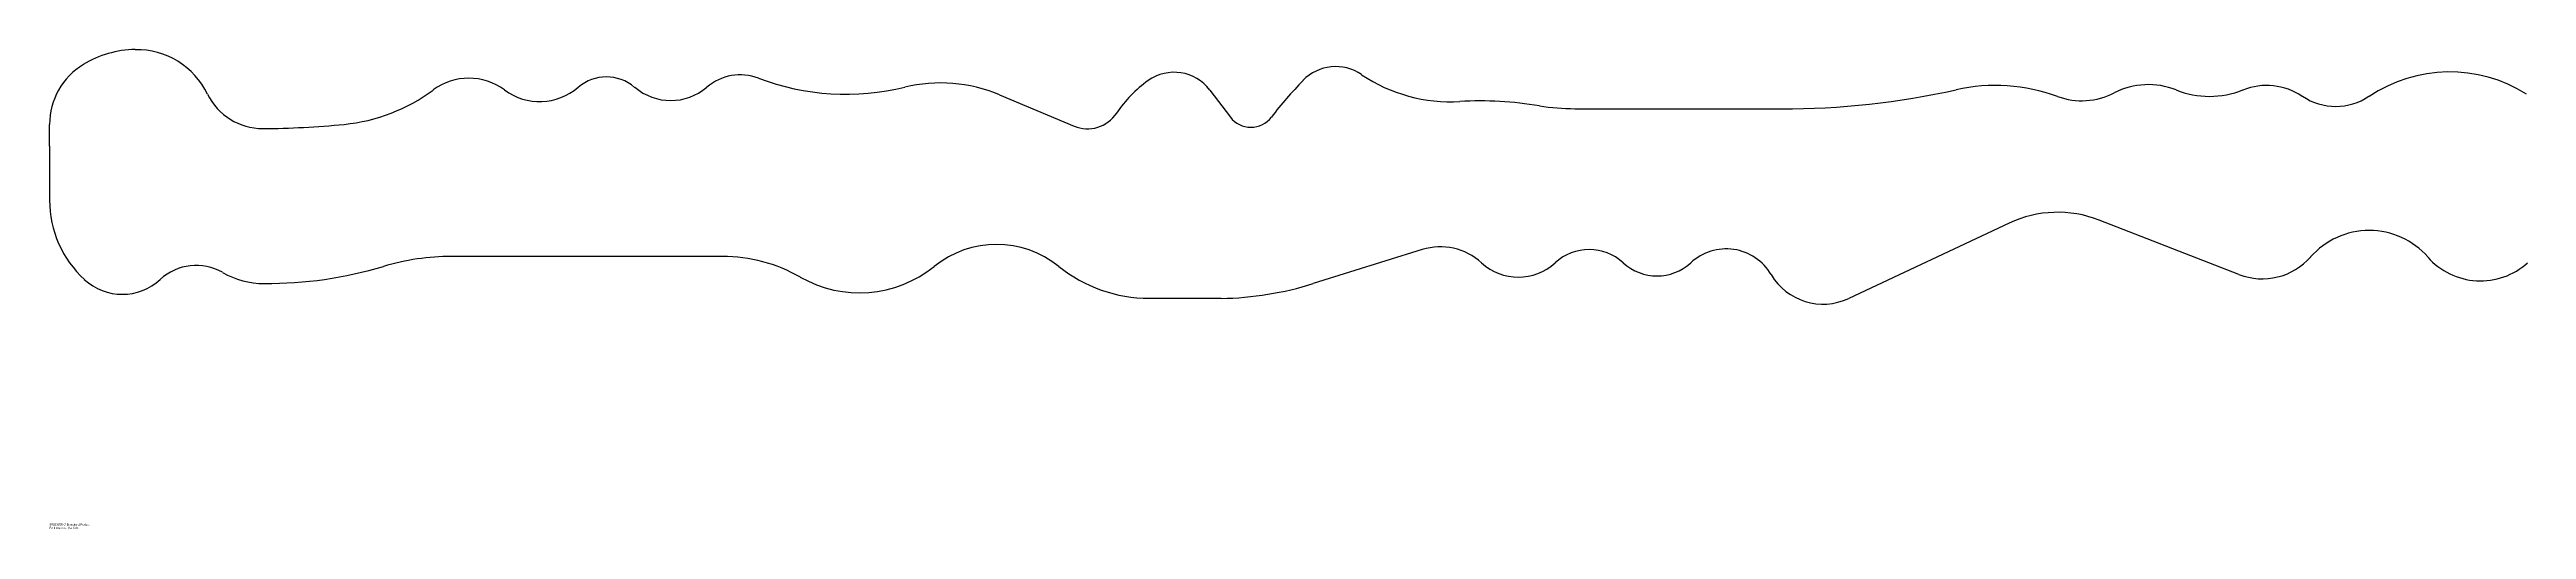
# Model space of a CAD drawing. Header units: inches. Extents: x 0 to 2296, y -183 to 46.
# Drawn here: x 0 to 1185, y -183 to 46 of the extents above; entities that cross this region are included whole.
import ezdxf

# ---------------------------------------------------------------- set-up
doc = ezdxf.new("R2010")
doc.units = ezdxf.units.IN
doc.header["$MEASUREMENT"] = 0
doc.styles.add('SLDTEXTSTYLE0', font='TXT', dxfattribs={"width": 0.7})

msp = doc.modelspace()

# ---------------------------------------------------------------- linework, layer by layer
at = {"color": 7, "linetype": 'Continuous'}
for p, q in [((454.3, 24.6), (490, 9.6)), ((554.9, 26.8), (564.7, 13.9)), ((729.4, 17.8), (828.3, 17.8)), ((0, 0), (0, 10.4)), ((0, 0), (0, -25.8)), ((1047, -61.4), (980.1, -35.3)), ((937.1, -36.8), (860.4, -72.8)), ((321.8, -52.7), (192.3, -52.7)), ((656.4, -49.4), (604.3, -65.7)), ((560.3, -72.8), (525.9, -72.8))]:
    msp.add_line(p, q, dxfattribs=at)
for centre, radius, start, end in [((33.4, 10.4), 33.4, 121.0711, 180), ((41.9, -3.7), 49.9, 91.0572, 121.0711), ((41.7, 8.4), 37.7, 25.9098, 91.0572), ((615.1, 15.8), 22.2, 56.1754, 135.2124), ((1147.8, -33.4), 68.9, 57.8052, 124.0171), ((101.9, 37.7), 29.3, 205.9098, 270.2856), ((132.5, 95.6), 85.6, 275.6475, 306.5375), ((200.5, 3.8), 28.7, 53.4625, 126.5375), ((234.4, 49.5), 28.2, 233.4625, 310.7558), ((266.3, 12.5), 20.6, 49.2442, 130.7558), ((297.1, 48.2), 26.4, 229.2442, 310.7558), ((330.3, 9.6), 24.5, 69.2082, 130.7558), ((381, 143.1), 118.3, 249.2082, 283.7026), ((426.2, -42.5), 72.7, 67.2818, 103.7026), ((559.7, -16.9), 59.2, 125.4443, 146.5323), ((537.8, 13.9), 21.4, 37.1072, 125.4443), ((721.9, -90.2), 172.5, 135.2124, 142.8928), ((670.1, 97.8), 76.6, 236.1754, 273.2603), ((828.3, 403.6), 385.8, 270.0027, 282.4965), ((930.5, -57.7), 86.7, 69.9394, 102.4965), ((971.9, 55.6), 33.9, 249.9394, 297.1245), ((1003.7, -6.4), 35.8, 68.2767, 117.1245), ((1032.9, 67), 43.2, 248.2767, 291.7233), ((1060.2, -1.6), 30.6, 55.9829, 111.7233), ((1093.3, 47.4), 28.4, 235.9829, 304.0171), ((496.4, 25), 16.7, 247.2818, 326.5323), ((574.5, 21.3), 12.3, 217.1072, 322.8928), ((684.2, -149.5), 171.1, 80.4809, 93.2603), ((729.4, 120), 102.1, 260.4809, 270.0027), ((100, 423.8), 415.4, 270.2856, 275.6475), ((51.5, -25.8), 51.5, 180, 227.5172), ((960.3, -86.2), 54.6, 68.7332, 115.1383), ((452.9, -94.5), 47.5, 51.1431, 128.8558), ((1109.3, -77.7), 37.4, 41.3947, 138.6057), ((70.2, -82.5), 25.5, 60.5352, 132.4828), ((104.3, 126.7), 192.3, 269.5242, 286.7461), ((192.3, -166), 113.3, 90.0019, 106.7461), ((321.8, -127.7), 75, 60.224, 90.0019), ((387.3, -13.1), 57, 240.224, 308.8558), ((525.9, -3.8), 68.9, 231.1431, 270), ((665.1, -77.1), 29, 47.3357, 107.3644), ((702.4, -36.6), 26, 227.3357, 312.6647), ((736.3, -73.4), 24, 47.3346, 132.6647), ((768.7, -38.2), 23.8, 227.3346, 312.6648), ((801.8, -74.1), 25, 30.6798, 132.6648), ((1058.2, -32.6), 30.8, 248.7332, 318.6057), ((1162.5, -30.8), 33.6, 221.3947, 312.1135), ((34.8, -43.9), 26.9, 227.5172, 312.4828), ((103, -24.5), 41.2, 240.5352, 269.5242), ((557.7, 83.5), 156.3, 270.9582, 287.3644), ((848.1, -46.6), 28.9, 210.6798, 295.1383)]:
    msp.add_arc(centre, radius, start, end, dxfattribs=at)

# ---------------------------------------------------------------- texts
at = {"color": 7, "linetype": 'Continuous', "char_height": 1.009, "attachment_point": 1, "style": 'SLDTEXTSTYLE0'}
for s, insert in [('SOLIDWORKS Educational Product.', (0, -180.3)), ('For Instructional Use Only.', (0, -181.9))]:
    msp.add_mtext(s, dxfattribs=dict(at, insert=insert))

doc.saveas('drawing.dxf')
